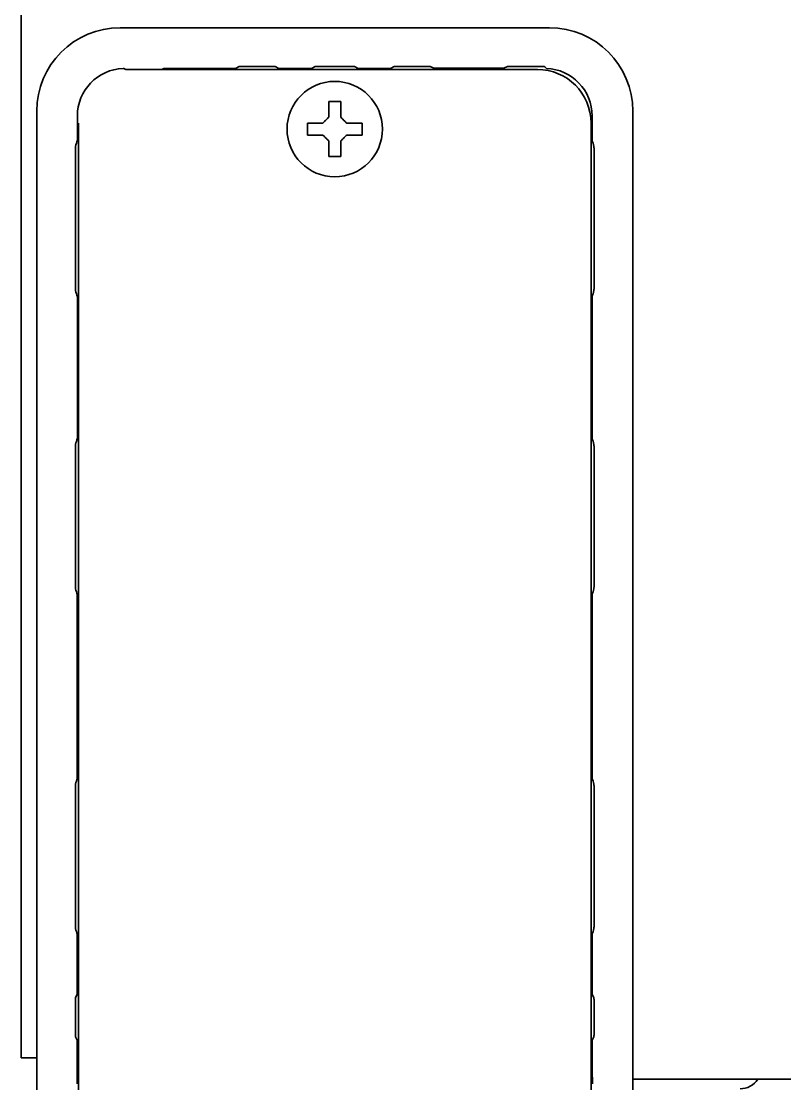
# Model space of a CAD drawing. Extents: x 6336 to 10269, y -393 to 3036.
# Drawn here: x 8426.8 to 8490.8, y 315.3 to 404.4 of the extents above; entities that cross this region are included whole.
import ezdxf

# ---------------------------------------------------------------- set-up
doc = ezdxf.new("R2010")
doc.units = 0
doc.header["$LTSCALE"] = 5
doc.layers.add('1', color=7, linetype='CONTINUOUS', true_color=0xffffff)

msp = doc.modelspace()

# ---------------------------------------------------------------- linework, layer by layer
at = {"layer": '1', "color": 7, "linetype": 'Continuous', "lineweight": 35}
for p, q in [((8426.773, 966.826), (8426.773, 317.426)), ((8435.07, 403.826), (8471.074, 403.826)), ((8470.074, 400.326), (8435.549, 400.326)), ((8438.887, 400.419), (8444.759, 400.419)), ((8444.759, 400.419), (8445.064, 400.572)), ((8447.218, 400.576), (8445.928, 400.576)), ((8448.082, 400.572), (8448.387, 400.419)), ((8448.387, 400.419), (8451.109, 400.419)), ((8451.109, 400.419), (8451.416, 400.573)), ((8454.039, 400.576), (8452.107, 400.576)), ((8454.73, 400.573), (8455.037, 400.419)), ((8455.037, 400.419), (8457.759, 400.419)), ((8457.759, 400.419), (8458.064, 400.572)), ((8460.218, 400.576), (8458.928, 400.576)), ((8461.082, 400.572), (8461.378, 400.423)), ((8461.378, 400.423), (8467.267, 400.423)), ((8467.267, 400.423), (8467.564, 400.572)), ((8469.718, 400.576), (8468.428, 400.576)), ((8428.073, 316.655), (8428.073, 396.827)), ((8478.073, 316.654), (8478.073, 396.829)), ((8431.48, 394.391), (8431.48, 396.419)), ((8431.573, 395.827), (8431.573, 256.825)), ((8450.773, 395.326), (8450.773, 395.826)), ((8455.373, 395.826), (8455.373, 395.326)), ((8474.573, 256.825), (8474.573, 395.827)), ((8474.666, 396.419), (8474.666, 394.392)), ((8450.773, 394.826), (8450.773, 395.326)), ((8455.373, 395.326), (8455.373, 394.826)), ((8431.323, 393.008), (8431.323, 389.081)), ((8474.823, 389.081), (8474.823, 393.009)), ((8431.323, 386.571), (8431.323, 382.643)), ((8474.823, 382.644), (8474.823, 386.571)), ((8431.48, 369.391), (8431.48, 381.26)), ((8474.666, 381.262), (8474.666, 369.392)), ((8431.323, 368.008), (8431.323, 362.826)), ((8474.823, 362.826), (8474.823, 368.009)), ((8431.323, 362.826), (8431.323, 357.638)), ((8474.823, 357.638), (8474.823, 362.826)), ((8431.476, 340.884), (8431.476, 356.269)), ((8474.67, 356.269), (8474.67, 340.884)), ((8431.323, 339.514), (8431.323, 334.326)), ((8474.823, 334.326), (8474.823, 339.514)), ((8431.323, 334.326), (8431.323, 329.138)), ((8474.823, 329.138), (8474.823, 334.326)), ((8431.476, 322.757), (8431.476, 327.769)), ((8474.67, 327.769), (8474.67, 322.757)), ((8431.327, 322.46), (8431.476, 322.757)), ((8474.67, 322.757), (8474.819, 322.46)), ((8431.323, 321.596), (8431.323, 320.056)), ((8474.823, 320.056), (8474.823, 321.596)), ((8431.476, 318.896), (8431.327, 319.192)), ((8474.819, 319.192), (8474.67, 318.896)), ((8426.773, 317.426), (8428.073, 317.426)), ((8428.073, 312.689), (8428.073, 316.655)), ((8478.073, 316.654), (8478.073, 312.689)), ((9175.573, 315.626), (8478.081, 315.626))]:
    msp.add_line(p, q, dxfattribs=at)
msp.add_circle((8453.073, 395.326), 4, dxfattribs=at)
msp.add_arc((8487.073, 316.626), 1.8, 270, 326.25013, dxfattribs=at)
for centre, major_axis, ratio, start_param, end_param in [((8435.075, 396.824), (-4.953, 4.953), 0.999391, 5.498168, 7.068203), ((8471.071, 396.824), (4.953, 4.953), 0.999391, 5.498168, 7.068203), ((8435.48, 396.419), (-2.829, 2.829), 0.999924, 5.538691, 7.068545), ((8435.259, 399.919), (0.447, 0.224), 0.99981, 0.487624, 0.991462), ((8438.887, 399.919), (0.447, -0.224), 0.99981, 2.03449, 2.653989), ((8470.072, 395.825), (3.183, 3.183), 0.999695, 5.497939, 7.068431), ((8470.666, 396.419), (2.829, 2.829), 0.999924, 5.497825, 7.02768), ((8431.428, 319.14), (0, 5.5), 0.008727, 3.926991, 4.667983), ((8474.718, 319.14), (0, 5.5), 0.008727, 1.615202, 2.356194)]:
    msp.add_ellipse(centre, major_axis=major_axis, ratio=ratio, start_param=start_param, end_param=end_param, dxfattribs=at)
for points, knots in [([(8445.064, 400.572), (8445.072, 400.572), (8445.079, 400.572), (8445.094, 400.572), (8445.117, 400.572), (8445.17, 400.573), (8445.217, 400.573), (8445.28, 400.574), (8445.313, 400.574), (8445.363, 400.574), (8445.38, 400.574), (8445.414, 400.575), (8445.432, 400.575), (8445.485, 400.575), (8445.522, 400.575), (8445.597, 400.575), (8445.636, 400.576), (8445.717, 400.576), (8445.759, 400.576), (8445.842, 400.576), (8445.885, 400.576), (8445.928, 400.576)], [0, 0, 0, 0, 0.03125, 0.03125, 0.0625, 0.125, 0.25, 0.25, 0.375, 0.375, 0.4375, 0.4375, 0.5, 0.5, 0.625, 0.625, 0.75, 0.75, 0.875, 0.875, 1, 1, 1, 1]), ([(8447.218, 400.576), (8447.261, 400.576), (8447.304, 400.576), (8447.387, 400.576), (8447.428, 400.576), (8447.509, 400.576), (8447.548, 400.575), (8447.624, 400.575), (8447.661, 400.575), (8447.714, 400.575), (8447.731, 400.575), (8447.766, 400.574), (8447.783, 400.574), (8447.833, 400.574), (8447.866, 400.574), (8447.929, 400.573), (8447.975, 400.573), (8448.029, 400.572), (8448.051, 400.572), (8448.066, 400.572), (8448.074, 400.572), (8448.082, 400.572)], [0, 0, 0, 0, 0.125, 0.125, 0.25, 0.25, 0.375, 0.375, 0.5, 0.5, 0.5625, 0.5625, 0.625, 0.625, 0.75, 0.75, 0.875, 0.9375, 0.96875, 0.96875, 1, 1, 1, 1]), ([(8451.416, 400.573), (8451.428, 400.573), (8451.44, 400.573), (8451.464, 400.573), (8451.501, 400.573), (8451.538, 400.574), (8451.589, 400.574), (8451.615, 400.574), (8451.655, 400.575), (8451.669, 400.575), (8451.696, 400.575), (8451.71, 400.575), (8451.753, 400.575), (8451.782, 400.575), (8451.842, 400.576), (8451.874, 400.576), (8451.939, 400.576), (8451.972, 400.576), (8452.038, 400.576), (8452.072, 400.576), (8452.107, 400.576)], [0, 0, 0, 0, 0.0625, 0.0625, 0.125, 0.25, 0.25, 0.375, 0.375, 0.4375, 0.4375, 0.5, 0.5, 0.625, 0.625, 0.75, 0.75, 0.875, 0.875, 1, 1, 1, 1]), ([(8454.039, 400.576), (8454.073, 400.576), (8454.107, 400.576), (8454.174, 400.576), (8454.207, 400.576), (8454.272, 400.576), (8454.303, 400.576), (8454.364, 400.575), (8454.393, 400.575), (8454.436, 400.575), (8454.45, 400.575), (8454.477, 400.575), (8454.491, 400.575), (8454.531, 400.574), (8454.557, 400.574), (8454.608, 400.574), (8454.645, 400.573), (8454.681, 400.573), (8454.706, 400.573), (8454.718, 400.573), (8454.73, 400.573)], [0, 0, 0, 0, 0.125, 0.125, 0.25, 0.25, 0.375, 0.375, 0.5, 0.5, 0.5625, 0.5625, 0.625, 0.625, 0.75, 0.75, 0.875, 0.9375, 0.9375, 1, 1, 1, 1]), ([(8458.064, 400.572), (8458.072, 400.572), (8458.079, 400.572), (8458.094, 400.572), (8458.117, 400.572), (8458.17, 400.573), (8458.217, 400.573), (8458.28, 400.574), (8458.313, 400.574), (8458.363, 400.574), (8458.38, 400.574), (8458.414, 400.575), (8458.432, 400.575), (8458.485, 400.575), (8458.522, 400.575), (8458.597, 400.575), (8458.636, 400.576), (8458.717, 400.576), (8458.759, 400.576), (8458.842, 400.576), (8458.885, 400.576), (8458.928, 400.576)], [0, 0, 0, 0, 0.03125, 0.03125, 0.0625, 0.125, 0.25, 0.25, 0.375, 0.375, 0.4375, 0.4375, 0.5, 0.5, 0.625, 0.625, 0.75, 0.75, 0.875, 0.875, 1, 1, 1, 1]), ([(8460.218, 400.576), (8460.261, 400.576), (8460.304, 400.576), (8460.387, 400.576), (8460.428, 400.576), (8460.509, 400.576), (8460.548, 400.575), (8460.624, 400.575), (8460.661, 400.575), (8460.714, 400.575), (8460.731, 400.575), (8460.766, 400.574), (8460.783, 400.574), (8460.833, 400.574), (8460.866, 400.574), (8460.929, 400.573), (8460.975, 400.573), (8461.029, 400.572), (8461.051, 400.572), (8461.066, 400.572), (8461.074, 400.572), (8461.082, 400.572)], [0, 0, 0, 0, 0.125, 0.125, 0.25, 0.25, 0.375, 0.375, 0.5, 0.5, 0.5625, 0.5625, 0.625, 0.625, 0.75, 0.75, 0.875, 0.9375, 0.96875, 0.96875, 1, 1, 1, 1]), ([(8467.564, 400.572), (8467.572, 400.572), (8467.579, 400.572), (8467.594, 400.572), (8467.617, 400.572), (8467.67, 400.573), (8467.717, 400.573), (8467.78, 400.574), (8467.813, 400.574), (8467.863, 400.574), (8467.88, 400.574), (8467.914, 400.575), (8467.932, 400.575), (8467.985, 400.575), (8468.022, 400.575), (8468.097, 400.575), (8468.136, 400.576), (8468.217, 400.576), (8468.259, 400.576), (8468.342, 400.576), (8468.385, 400.576), (8468.428, 400.576)], [0, 0, 0, 0, 0.03125, 0.03125, 0.0625, 0.125, 0.25, 0.25, 0.375, 0.375, 0.4375, 0.4375, 0.5, 0.5, 0.625, 0.625, 0.75, 0.75, 0.875, 0.875, 1, 1, 1, 1]), ([(8469.718, 400.576), (8469.761, 400.576), (8469.804, 400.576), (8469.887, 400.576), (8469.928, 400.576), (8469.968, 400.576), (8469.969, 400.576), (8469.97, 400.576), (8469.971, 400.576), (8470.195, 400.575), (8470.418, 400.574), (8470.641, 400.574)], [0, 0, 0, 0, 0.50182, 0.50182, 1, 1, 1, 1.01408, 1.01408, 1.01408, 3.775035, 3.775035, 3.775035, 3.775035]), ([(8470.829, 400.416), (8470.819, 400.425), (8470.799, 400.442), (8470.77, 400.468), (8470.75, 400.485), (8470.74, 400.493), (8470.739, 400.493), (8470.739, 400.493), (8470.739, 400.493), (8470.706, 400.52), (8470.674, 400.547), (8470.641, 400.574)], [0, 0, 0, 0, 0.333333, 0.666667, 1, 1, 1, 1.00667, 1.00667, 1.00667, 2.098235, 2.098235, 2.098235, 2.098235]), ([(8453.573, 397.626), (8453.573, 397.423), (8453.573, 397.213), (8453.573, 396.888), (8453.573, 396.778), (8453.573, 396.555), (8453.573, 396.441), (8453.573, 396.326)], [0, 0, 0, 0, 0.5, 0.5, 0.75, 0.75, 1, 1, 1, 1]), ([(8450.773, 395.826), (8450.976, 395.826), (8451.186, 395.826), (8451.511, 395.826), (8451.621, 395.826), (8451.844, 395.826), (8451.958, 395.826), (8452.073, 395.826)], [0, 0, 0, 0, 0.5, 0.5, 0.75, 0.75, 1, 1, 1, 1]), ([(8455.373, 394.826), (8455.17, 394.826), (8454.96, 394.826), (8454.635, 394.826), (8454.525, 394.826), (8454.302, 394.826), (8454.188, 394.826), (8454.073, 394.826)], [0, 0, 0, 0, 0.5, 0.5, 0.75, 0.75, 1, 1, 1, 1]), ([(8452.573, 393.026), (8452.573, 393.229), (8452.573, 393.439), (8452.573, 393.764), (8452.573, 393.874), (8452.573, 394.097), (8452.573, 394.211), (8452.573, 394.326)], [0, 0, 0, 0, 0.5, 0.5, 0.75, 0.75, 1, 1, 1, 1]), ([(8431.323, 393.008), (8431.323, 393.051), (8431.323, 393.094), (8431.323, 393.177), (8431.323, 393.218), (8431.323, 393.299), (8431.324, 393.338), (8431.324, 393.414), (8431.324, 393.45), (8431.324, 393.503), (8431.324, 393.521), (8431.325, 393.555), (8431.325, 393.572), (8431.325, 393.622), (8431.325, 393.655), (8431.326, 393.718), (8431.326, 393.764), (8431.327, 393.817), (8431.327, 393.84), (8431.327, 393.855), (8431.327, 393.862), (8431.327, 393.87)], [0, 0, 0, 0, 0.125, 0.125, 0.25, 0.25, 0.375, 0.375, 0.5, 0.5, 0.5625, 0.5625, 0.625, 0.625, 0.75, 0.75, 0.875, 0.9375, 0.96875, 0.96875, 1, 1, 1, 1]), ([(8474.819, 393.871), (8474.819, 393.864), (8474.819, 393.856), (8474.819, 393.841), (8474.819, 393.818), (8474.819, 393.765), (8474.82, 393.719), (8474.82, 393.656), (8474.821, 393.623), (8474.821, 393.573), (8474.821, 393.556), (8474.821, 393.522), (8474.821, 393.504), (8474.822, 393.451), (8474.822, 393.415), (8474.822, 393.339), (8474.822, 393.3), (8474.823, 393.219), (8474.823, 393.178), (8474.823, 393.095), (8474.823, 393.052), (8474.823, 393.009)], [0, 0, 0, 0, 0.03125, 0.03125, 0.0625, 0.125, 0.25, 0.25, 0.375, 0.375, 0.4375, 0.4375, 0.5, 0.5, 0.625, 0.625, 0.75, 0.75, 0.875, 0.875, 1, 1, 1, 1]), ([(8431.323, 386.571), (8431.323, 386.676), (8431.323, 386.885), (8431.323, 387.094), (8431.323, 387.303), (8431.323, 387.408), (8431.323, 387.617), (8431.323, 387.722), (8431.323, 387.931), (8431.323, 388.035), (8431.323, 388.244), (8431.323, 388.349), (8431.323, 388.558), (8431.323, 388.767), (8431.323, 388.976), (8431.323, 389.081)], [0, 0, 0, 0, 0.125, 0.25, 0.25, 0.375, 0.375, 0.5, 0.5, 0.625, 0.625, 0.75, 0.75, 0.875, 1, 1, 1, 1]), ([(8474.823, 389.081), (8474.823, 388.976), (8474.823, 388.767), (8474.823, 388.558), (8474.823, 388.349), (8474.823, 388.244), (8474.823, 388.035), (8474.823, 387.931), (8474.823, 387.722), (8474.823, 387.617), (8474.823, 387.408), (8474.823, 387.303), (8474.823, 387.094), (8474.823, 386.885), (8474.823, 386.676), (8474.823, 386.571)], [0, 0, 0, 0, 0.125, 0.25, 0.25, 0.375, 0.375, 0.5, 0.5, 0.625, 0.625, 0.75, 0.75, 0.875, 1, 1, 1, 1]), ([(8431.327, 381.781), (8431.327, 381.788), (8431.327, 381.796), (8431.327, 381.811), (8431.327, 381.834), (8431.326, 381.887), (8431.326, 381.933), (8431.325, 381.996), (8431.325, 382.029), (8431.325, 382.079), (8431.325, 382.096), (8431.324, 382.13), (8431.324, 382.148), (8431.324, 382.201), (8431.324, 382.238), (8431.324, 382.313), (8431.323, 382.352), (8431.323, 382.433), (8431.323, 382.474), (8431.323, 382.558), (8431.323, 382.6), (8431.323, 382.643)], [0, 0, 0, 0, 0.03125, 0.03125, 0.0625, 0.125, 0.25, 0.25, 0.375, 0.375, 0.4375, 0.4375, 0.5, 0.5, 0.625, 0.625, 0.75, 0.75, 0.875, 0.875, 1, 1, 1, 1]), ([(8474.823, 382.644), (8474.823, 382.601), (8474.823, 382.559), (8474.823, 382.475), (8474.823, 382.434), (8474.822, 382.353), (8474.822, 382.314), (8474.822, 382.239), (8474.822, 382.202), (8474.821, 382.149), (8474.821, 382.132), (8474.821, 382.097), (8474.821, 382.08), (8474.821, 382.03), (8474.82, 381.998), (8474.82, 381.934), (8474.819, 381.888), (8474.819, 381.835), (8474.819, 381.812), (8474.819, 381.797), (8474.819, 381.79), (8474.819, 381.782)], [0, 0, 0, 0, 0.125, 0.125, 0.25, 0.25, 0.375, 0.375, 0.5, 0.5, 0.5625, 0.5625, 0.625, 0.625, 0.75, 0.75, 0.875, 0.9375, 0.96875, 0.96875, 1, 1, 1, 1]), ([(8431.323, 368.008), (8431.323, 368.051), (8431.323, 368.094), (8431.323, 368.177), (8431.323, 368.218), (8431.323, 368.299), (8431.324, 368.338), (8431.324, 368.414), (8431.324, 368.45), (8431.324, 368.503), (8431.324, 368.521), (8431.325, 368.555), (8431.325, 368.572), (8431.325, 368.622), (8431.325, 368.655), (8431.326, 368.718), (8431.326, 368.764), (8431.327, 368.817), (8431.327, 368.84), (8431.327, 368.855), (8431.327, 368.862), (8431.327, 368.87)], [0, 0, 0, 0, 0.125, 0.125, 0.25, 0.25, 0.375, 0.375, 0.5, 0.5, 0.5625, 0.5625, 0.625, 0.625, 0.75, 0.75, 0.875, 0.9375, 0.96875, 0.96875, 1, 1, 1, 1]), ([(8474.819, 368.871), (8474.819, 368.864), (8474.819, 368.856), (8474.819, 368.841), (8474.819, 368.818), (8474.819, 368.765), (8474.82, 368.719), (8474.82, 368.656), (8474.821, 368.623), (8474.821, 368.573), (8474.821, 368.556), (8474.821, 368.522), (8474.821, 368.504), (8474.822, 368.451), (8474.822, 368.415), (8474.822, 368.339), (8474.822, 368.3), (8474.823, 368.219), (8474.823, 368.178), (8474.823, 368.095), (8474.823, 368.052), (8474.823, 368.009)], [0, 0, 0, 0, 0.03125, 0.03125, 0.0625, 0.125, 0.25, 0.25, 0.375, 0.375, 0.4375, 0.4375, 0.5, 0.5, 0.625, 0.625, 0.75, 0.75, 0.875, 0.875, 1, 1, 1, 1]), ([(8431.327, 356.775), (8431.327, 356.782), (8431.327, 356.79), (8431.327, 356.805), (8431.327, 356.827), (8431.326, 356.881), (8431.326, 356.927), (8431.325, 356.991), (8431.325, 357.023), (8431.325, 357.073), (8431.325, 357.09), (8431.324, 357.125), (8431.324, 357.142), (8431.324, 357.196), (8431.324, 357.232), (8431.324, 357.308), (8431.323, 357.347), (8431.323, 357.428), (8431.323, 357.469), (8431.323, 357.553), (8431.323, 357.595), (8431.323, 357.638)], [0, 0, 0, 0, 0.03125, 0.03125, 0.0625, 0.125, 0.25, 0.25, 0.375, 0.375, 0.4375, 0.4375, 0.5, 0.5, 0.625, 0.625, 0.75, 0.75, 0.875, 0.875, 1, 1, 1, 1]), ([(8474.823, 357.638), (8474.823, 357.595), (8474.823, 357.553), (8474.823, 357.469), (8474.823, 357.428), (8474.822, 357.347), (8474.822, 357.308), (8474.822, 357.232), (8474.822, 357.196), (8474.821, 357.142), (8474.821, 357.125), (8474.821, 357.09), (8474.821, 357.073), (8474.821, 357.023), (8474.82, 356.991), (8474.82, 356.927), (8474.819, 356.881), (8474.819, 356.827), (8474.819, 356.805), (8474.819, 356.79), (8474.819, 356.782), (8474.819, 356.775)], [0, 0, 0, 0, 0.125, 0.125, 0.25, 0.25, 0.375, 0.375, 0.5, 0.5, 0.5625, 0.5625, 0.625, 0.625, 0.75, 0.75, 0.875, 0.9375, 0.96875, 0.96875, 1, 1, 1, 1]), ([(8431.323, 339.514), (8431.323, 339.557), (8431.323, 339.599), (8431.323, 339.683), (8431.323, 339.724), (8431.323, 339.805), (8431.324, 339.844), (8431.324, 339.92), (8431.324, 339.957), (8431.324, 340.01), (8431.324, 340.027), (8431.325, 340.062), (8431.325, 340.079), (8431.325, 340.129), (8431.325, 340.162), (8431.326, 340.225), (8431.326, 340.271), (8431.327, 340.325), (8431.327, 340.347), (8431.327, 340.363), (8431.327, 340.37), (8431.327, 340.378)], [0, 0, 0, 0, 0.125, 0.125, 0.25, 0.25, 0.375, 0.375, 0.5, 0.5, 0.5625, 0.5625, 0.625, 0.625, 0.75, 0.75, 0.875, 0.9375, 0.96875, 0.96875, 1, 1, 1, 1]), ([(8474.819, 340.378), (8474.819, 340.37), (8474.819, 340.363), (8474.819, 340.347), (8474.819, 340.325), (8474.819, 340.271), (8474.82, 340.225), (8474.82, 340.162), (8474.821, 340.129), (8474.821, 340.079), (8474.821, 340.062), (8474.821, 340.027), (8474.821, 340.01), (8474.822, 339.957), (8474.822, 339.92), (8474.822, 339.844), (8474.822, 339.805), (8474.823, 339.724), (8474.823, 339.683), (8474.823, 339.599), (8474.823, 339.557), (8474.823, 339.514)], [0, 0, 0, 0, 0.03125, 0.03125, 0.0625, 0.125, 0.25, 0.25, 0.375, 0.375, 0.4375, 0.4375, 0.5, 0.5, 0.625, 0.625, 0.75, 0.75, 0.875, 0.875, 1, 1, 1, 1]), ([(8431.327, 328.275), (8431.327, 328.282), (8431.327, 328.29), (8431.327, 328.305), (8431.327, 328.327), (8431.326, 328.381), (8431.326, 328.427), (8431.325, 328.491), (8431.325, 328.523), (8431.325, 328.573), (8431.325, 328.59), (8431.324, 328.625), (8431.324, 328.642), (8431.324, 328.696), (8431.324, 328.732), (8431.324, 328.808), (8431.323, 328.847), (8431.323, 328.928), (8431.323, 328.969), (8431.323, 329.053), (8431.323, 329.095), (8431.323, 329.138)], [0, 0, 0, 0, 0.03125, 0.03125, 0.0625, 0.125, 0.25, 0.25, 0.375, 0.375, 0.4375, 0.4375, 0.5, 0.5, 0.625, 0.625, 0.75, 0.75, 0.875, 0.875, 1, 1, 1, 1]), ([(8474.823, 329.138), (8474.823, 329.095), (8474.823, 329.053), (8474.823, 328.969), (8474.823, 328.928), (8474.822, 328.847), (8474.822, 328.808), (8474.822, 328.732), (8474.822, 328.696), (8474.821, 328.642), (8474.821, 328.625), (8474.821, 328.59), (8474.821, 328.573), (8474.821, 328.523), (8474.82, 328.491), (8474.82, 328.427), (8474.819, 328.381), (8474.819, 328.327), (8474.819, 328.305), (8474.819, 328.29), (8474.819, 328.282), (8474.819, 328.275)], [0, 0, 0, 0, 0.125, 0.125, 0.25, 0.25, 0.375, 0.375, 0.5, 0.5, 0.5625, 0.5625, 0.625, 0.625, 0.75, 0.75, 0.875, 0.9375, 0.96875, 0.96875, 1, 1, 1, 1]), ([(8431.323, 321.596), (8431.323, 321.639), (8431.323, 321.682), (8431.323, 321.765), (8431.323, 321.807), (8431.323, 321.888), (8431.324, 321.927), (8431.324, 322.002), (8431.324, 322.039), (8431.324, 322.092), (8431.324, 322.11), (8431.325, 322.144), (8431.325, 322.161), (8431.325, 322.211), (8431.325, 322.244), (8431.326, 322.307), (8431.326, 322.354), (8431.327, 322.407), (8431.327, 322.43), (8431.327, 322.445), (8431.327, 322.452), (8431.327, 322.46)], [0, 0, 0, 0, 0.125, 0.125, 0.25, 0.25, 0.375, 0.375, 0.5, 0.5, 0.5625, 0.5625, 0.625, 0.625, 0.75, 0.75, 0.875, 0.9375, 0.96875, 0.96875, 1, 1, 1, 1]), ([(8474.819, 322.46), (8474.819, 322.452), (8474.819, 322.445), (8474.819, 322.43), (8474.819, 322.407), (8474.819, 322.354), (8474.82, 322.307), (8474.82, 322.244), (8474.821, 322.211), (8474.821, 322.161), (8474.821, 322.144), (8474.821, 322.11), (8474.821, 322.092), (8474.822, 322.039), (8474.822, 322.002), (8474.822, 321.927), (8474.822, 321.888), (8474.823, 321.807), (8474.823, 321.765), (8474.823, 321.682), (8474.823, 321.639), (8474.823, 321.596)], [0, 0, 0, 0, 0.03125, 0.03125, 0.0625, 0.125, 0.25, 0.25, 0.375, 0.375, 0.4375, 0.4375, 0.5, 0.5, 0.625, 0.625, 0.75, 0.75, 0.875, 0.875, 1, 1, 1, 1]), ([(8431.327, 319.192), (8431.327, 319.2), (8431.327, 319.208), (8431.327, 319.223), (8431.327, 319.245), (8431.326, 319.299), (8431.326, 319.345), (8431.325, 319.408), (8431.325, 319.441), (8431.325, 319.491), (8431.325, 319.508), (8431.324, 319.543), (8431.324, 319.56), (8431.324, 319.613), (8431.324, 319.65), (8431.324, 319.726), (8431.323, 319.765), (8431.323, 319.846), (8431.323, 319.887), (8431.323, 319.97), (8431.323, 320.013), (8431.323, 320.056)], [0, 0, 0, 0, 0.03125, 0.03125, 0.0625, 0.125, 0.25, 0.25, 0.375, 0.375, 0.4375, 0.4375, 0.5, 0.5, 0.625, 0.625, 0.75, 0.75, 0.875, 0.875, 1, 1, 1, 1]), ([(8474.823, 320.056), (8474.823, 320.013), (8474.823, 319.97), (8474.823, 319.887), (8474.823, 319.846), (8474.822, 319.765), (8474.822, 319.726), (8474.822, 319.65), (8474.822, 319.613), (8474.821, 319.56), (8474.821, 319.543), (8474.821, 319.508), (8474.821, 319.491), (8474.821, 319.441), (8474.82, 319.408), (8474.82, 319.345), (8474.819, 319.299), (8474.819, 319.245), (8474.819, 319.223), (8474.819, 319.208), (8474.819, 319.2), (8474.819, 319.192)], [0, 0, 0, 0, 0.125, 0.125, 0.25, 0.25, 0.375, 0.375, 0.5, 0.5, 0.5625, 0.5625, 0.625, 0.625, 0.75, 0.75, 0.875, 0.9375, 0.96875, 0.96875, 1, 1, 1, 1])]:
    msp.add_open_spline(points, degree=3, knots=knots, dxfattribs=at)
for points in [[(8452.573, 396.326), (8452.573, 396.38), (8452.573, 396.488), (8452.573, 396.65), (8452.573, 396.809), (8452.573, 396.964), (8452.573, 397.116), (8452.573, 397.273), (8452.573, 397.439), (8452.573, 397.562), (8452.573, 397.626)], [(8452.573, 397.626), (8452.74, 397.626), (8453.073, 397.626), (8453.406, 397.626), (8453.573, 397.626)], [(8452.073, 395.826), (8452.097, 395.85), (8452.144, 395.897), (8452.215, 395.969), (8452.287, 396.04), (8452.358, 396.112), (8452.43, 396.183), (8452.501, 396.255), (8452.549, 396.302), (8452.573, 396.326)], [(8453.573, 396.326), (8453.599, 396.3), (8453.65, 396.249), (8453.724, 396.175), (8453.796, 396.103), (8453.866, 396.033), (8453.935, 395.964), (8454.004, 395.895), (8454.05, 395.849), (8454.073, 395.826)], [(8454.073, 395.826), (8454.127, 395.826), (8454.235, 395.826), (8454.397, 395.826), (8454.556, 395.826), (8454.711, 395.826), (8454.863, 395.826), (8455.019, 395.826), (8455.186, 395.826), (8455.309, 395.826), (8455.373, 395.826)], [(8452.073, 394.826), (8452.019, 394.826), (8451.911, 394.826), (8451.749, 394.826), (8451.59, 394.826), (8451.435, 394.826), (8451.283, 394.826), (8451.126, 394.826), (8450.96, 394.826), (8450.837, 394.826), (8450.773, 394.826)], [(8452.573, 394.326), (8452.547, 394.352), (8452.496, 394.403), (8452.422, 394.477), (8452.35, 394.549), (8452.28, 394.619), (8452.211, 394.688), (8452.142, 394.757), (8452.096, 394.803), (8452.073, 394.826)], [(8454.073, 394.826), (8454.049, 394.802), (8454.002, 394.755), (8453.93, 394.684), (8453.859, 394.612), (8453.787, 394.541), (8453.716, 394.469), (8453.644, 394.398), (8453.597, 394.35), (8453.573, 394.326)], [(8431.327, 393.87), (8431.378, 394.049), (8431.429, 394.222), (8431.48, 394.391)], [(8453.573, 394.326), (8453.573, 394.272), (8453.573, 394.164), (8453.573, 394.002), (8453.573, 393.843), (8453.573, 393.688), (8453.573, 393.536), (8453.573, 393.38), (8453.573, 393.213), (8453.573, 393.09), (8453.573, 393.026)], [(8474.666, 394.392), (8474.717, 394.223), (8474.768, 394.05), (8474.819, 393.871)], [(8453.573, 393.026), (8453.406, 393.026), (8453.073, 393.026), (8452.74, 393.026), (8452.573, 393.026)], [(8431.48, 381.26), (8431.429, 381.429), (8431.378, 381.602), (8431.327, 381.781)], [(8474.819, 381.782), (8474.768, 381.603), (8474.717, 381.43), (8474.666, 381.262)], [(8431.327, 368.87), (8431.378, 369.049), (8431.429, 369.222), (8431.48, 369.391)], [(8474.666, 369.392), (8474.717, 369.223), (8474.768, 369.05), (8474.819, 368.871)], [(8431.476, 356.269), (8431.426, 356.432), (8431.377, 356.601), (8431.327, 356.775)], [(8474.819, 356.775), (8474.769, 356.601), (8474.72, 356.432), (8474.67, 356.269)], [(8431.327, 340.378), (8431.377, 340.552), (8431.426, 340.72), (8431.476, 340.884)], [(8474.67, 340.884), (8474.72, 340.72), (8474.769, 340.552), (8474.819, 340.378)], [(8431.476, 327.769), (8431.426, 327.932), (8431.377, 328.101), (8431.327, 328.275)], [(8474.819, 328.275), (8474.769, 328.101), (8474.72, 327.932), (8474.67, 327.769)]]:
    msp.add_open_spline(points, degree=3, dxfattribs=at)

doc.saveas('drawing.dxf')
